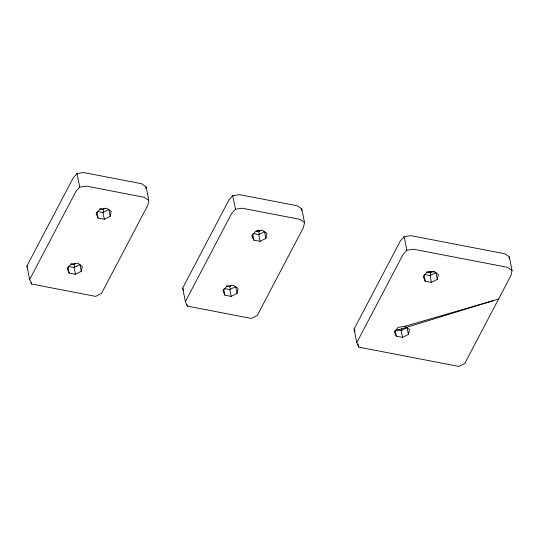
<?xml version="1.0" encoding="UTF-8"?>
<svg xmlns="http://www.w3.org/2000/svg" width="539" height="539" viewBox="0 0 539 539"><rect width="100%" height="100%" fill="white"/><g stroke="black" fill="none" stroke-linecap="round" stroke-linejoin="round"><path stroke-width="0.81" d="M81.288 271.326L82.339 266.401L77.778 263.241L71.04 264.218L67.2 268.604L69.147 273.091L75.42 274.304L81.288 271.326L79.947 264.534L74.072 267.519L68.588 266.461M110.185 216.301L111.236 211.376L106.675 208.216L99.937 209.199L96.097 213.585L98.044 218.073L104.317 219.279L110.185 216.301L108.838 209.516L102.969 212.494L97.485 211.436M145.759 188.509L146.109 186.871L141.555 183.711L83.761 172.561L77.023 173.545L73.183 177.931L26.95 265.97L29.638 279.539L31.585 284.026L95.646 296.383L101.514 293.405L147.747 205.366L148.798 200.441L146.109 186.871M237.025 293.398L238.07 288.48L233.515 285.313L226.778 286.297L222.937 290.683L224.884 295.17L231.15 296.383L237.025 293.398L235.678 286.613L229.809 289.591L224.325 288.533M265.922 238.379L266.967 233.454L262.412 230.294L255.675 231.278L251.834 235.664L253.781 240.151L260.047 241.357L265.922 238.379L264.575 231.595L258.707 234.573L253.222 233.515M301.496 210.587L301.847 208.95L297.285 205.783L239.498 194.64L232.76 195.623L228.92 200.009L182.687 288.048L185.369 301.618L187.323 306.105L251.383 318.461L257.251 315.483L303.484 227.445L304.535 222.519L301.847 208.95M408.421 334.409L409.472 329.491L404.91 326.324L398.173 327.308L394.332 331.694L396.28 336.181L402.552 337.394L408.421 334.409L407.073 327.624L401.205 330.602L397.29 329.848M437.318 279.391L438.369 274.466L433.807 271.306L427.07 272.289L423.23 276.675L425.177 281.163L431.449 282.369L437.318 279.391L435.97 272.606L430.102 275.584L424.617 274.526M509.011 258.565L509.362 256.921L504.8 253.761L410.893 235.651L404.156 236.634L400.315 241.021L354.083 329.059L356.771 342.629L358.718 347.116L458.898 366.439L464.766 363.454L510.999 275.422L512.05 270.497L509.362 256.921M29.638 279.539L75.871 191.507L79.711 187.121L86.449 186.137L144.236 197.281L148.798 200.441M185.369 301.618L231.608 213.579L235.449 209.199L242.179 208.216L299.974 219.36L304.535 222.519M356.771 342.629L403.004 254.59L406.844 250.211L413.581 249.227L507.489 267.337L512.05 270.497M99.708 208.802L102.983 209.428L104.371 208.505M70.811 263.82L74.086 264.454L75.473 263.531M256.261 231.036L258.72 231.507L260.101 230.584M226.548 285.899L229.823 286.532L231.204 285.609M426.841 271.885L430.115 272.518L431.503 271.595M498.818 298.99L395.087 330.831M404.91 326.324L493.407 300.567M427.07 272.289L434.555 271.824M257.271 230.604L259.731 231.022M429.482 271.757L431.133 272.033M428.997 272.471L430.627 272.781M354.083 329.059L355.053 331.303M182.687 288.048L183.658 290.292M26.95 265.97L27.597 267.465M430.115 272.518L430.715 275.537M430.102 275.584L431.449 282.369M423.984 275.126L425.177 281.163M404.156 236.634L406.844 250.211M401.366 328.298L401.818 330.555M401.205 330.602L402.552 337.394M395.235 330.906L396.28 336.181M358.085 343.922L358.718 347.116M258.72 231.507L259.313 234.526M258.707 234.573L260.047 241.357M252.589 234.115L253.781 240.151M232.76 195.623L235.449 209.199M229.823 286.532L230.416 289.544M229.809 289.591L231.15 296.383M223.692 289.14L224.884 295.17M187.006 304.508L187.323 306.105M102.983 209.428L103.582 212.447M102.969 212.494L104.317 219.279M96.852 212.036L98.044 218.073M77.023 173.545L79.711 187.121M74.086 264.454L74.685 267.472M74.072 267.519L75.42 274.304M67.954 267.061L69.147 273.091M31.269 282.429L31.585 284.026"/></g></svg>
